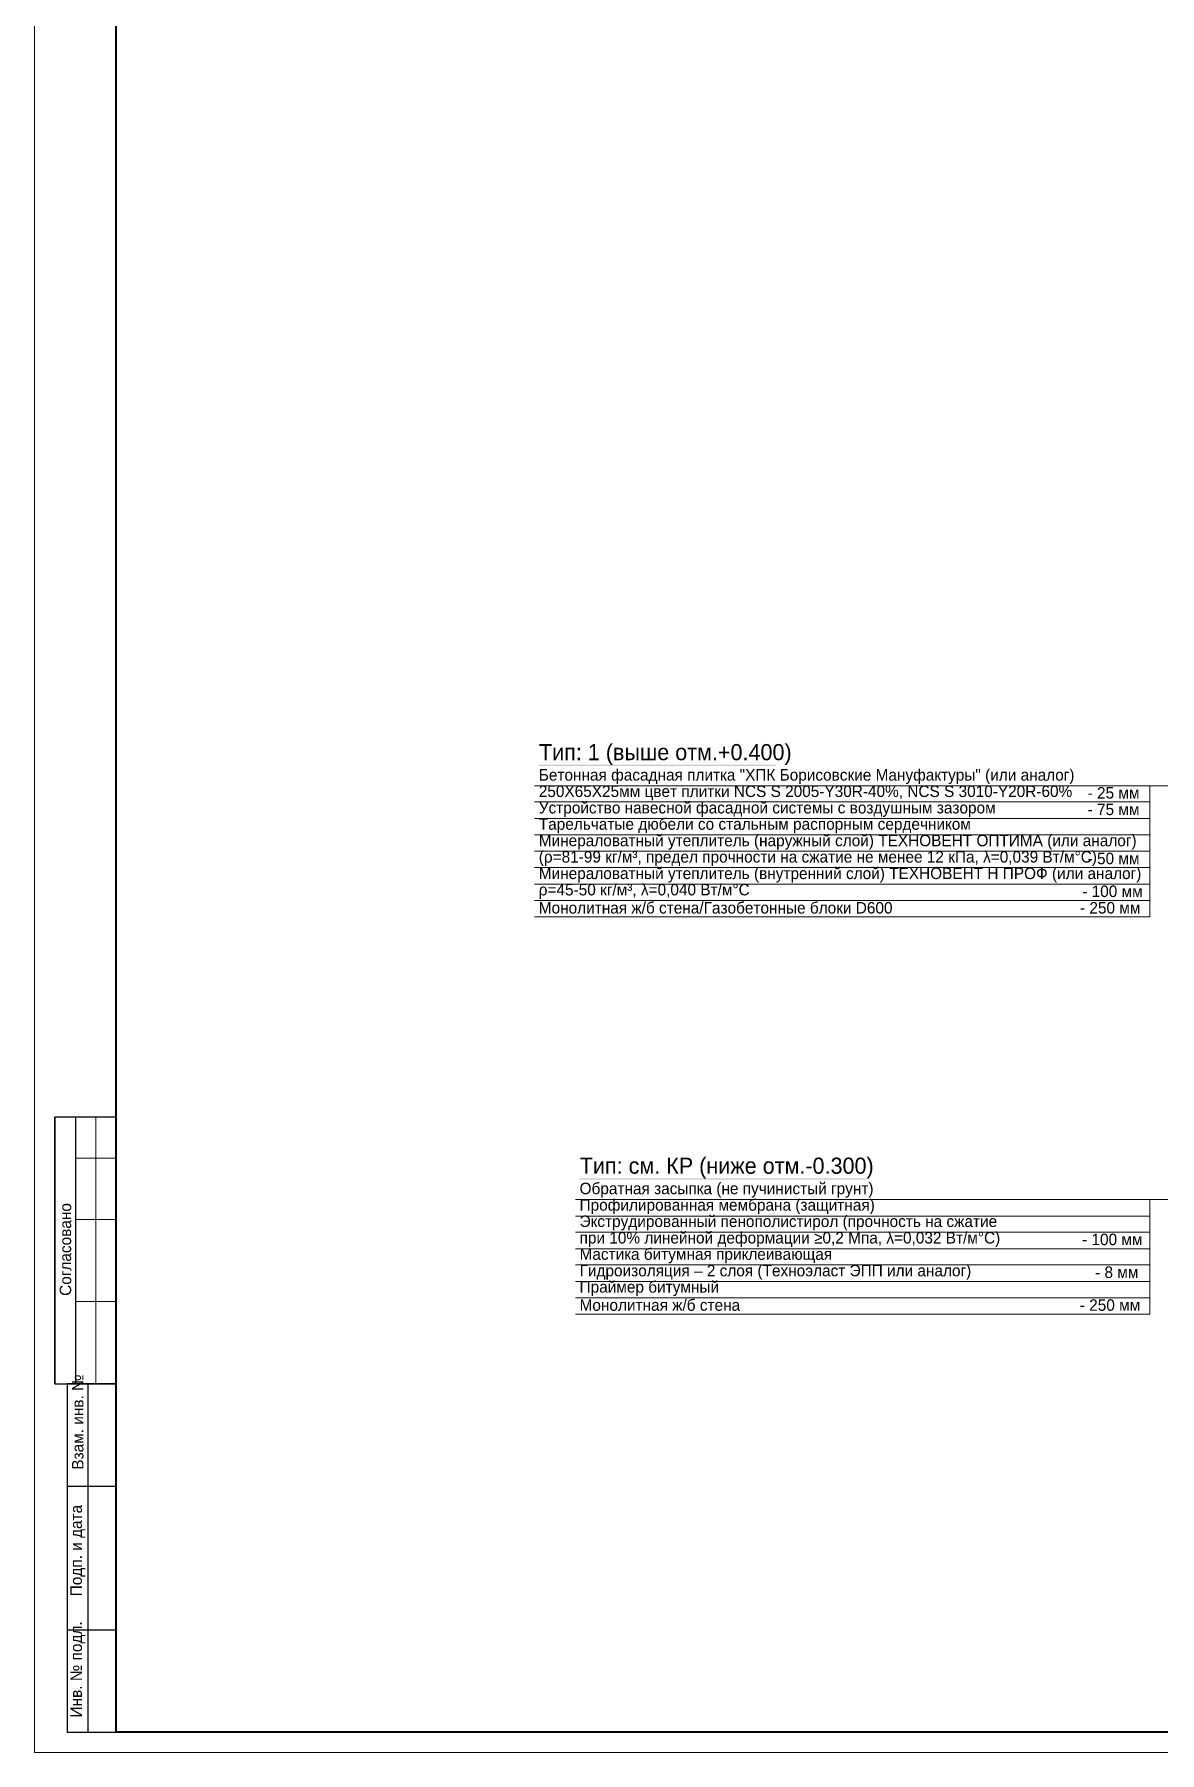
# Model space of a CAD drawing. Header units: millimetres. Extents: x -135211 to 49383, y -8033 to 228499.
# Drawn here: x -133208 to -105773, y -8033 to 33861 of the extents above; entities that cross this region are included whole.
import ezdxf

# ---------------------------------------------------------------- set-up
doc = ezdxf.new("R2010")
doc.units = ezdxf.units.MM
doc.layers.add('PDF _Геометрия', color=7, linetype='Continuous', true_color=0x1d1d1d)
doc.layers.add('PDF _Сплошная заливка', color=7, linetype='Continuous', true_color=0xffffff)
doc.layers.add('PDF _Текст', color=7, linetype='Continuous')

msp = doc.modelspace()

# ---------------------------------------------------------------- linework, layer by layer
at = {"layer": 'PDF _Геометрия', "color": 7, "lineweight": 18}
for points in [[(-133207.6304183057, -8031.695598829233), (-133207.6304183057, 76058.68901655603), (45076.57221265367, 76058.68901655603)], [(-133207.6304183057, -8033.30721817563), (45076.57221265367, -8033.30721817563)]]:
    msp.add_lwpolyline(points, dxfattribs=at)
at = {"layer": 'PDF _Геометрия', "color": 7, "lineweight": 40}
for points in [[(-131209.6230511939, -7531.575406521525), (-131209.6230511939, 75559.18795555216)], [(-131209.583979415, 75559.17686692398), (44580.71092784949, 75559.17686692398), (44580.71092784949, -7533.461401820759), (-131209.583979415, -7533.461401820759)]]:
    msp.add_lwpolyline(points, dxfattribs=at)
at = {"layer": 'PDF _Геометрия', "color": 7, "lineweight": 9}
for points in [[(-121012.1561969748, 12342.52172066125), (-106010.1566688954, 12342.52172066125), (-106010.1566688954, 15542.7225229265), (-103013.1432191549, 15542.7225229265)], [(-121012.1561969748, 15542.7225229265), (-106010.1566688954, 15542.7225229265)], [(-121012.1561969748, 15144.81395756547), (-106010.1566688954, 15144.81395756547)], [(-121012.1561969748, 14742.67232236019), (-106010.1566688954, 14742.67232236019)], [(-121012.1561969748, 14344.76375699916), (-106010.1566688954, 14344.76375699916)], [(-121012.1561969748, 13942.62212179388), (-106010.1566688954, 13942.62212179388)], [(-121012.1561969748, 13544.71355643285), (-106010.1566688954, 13544.71355643285)], [(-121012.1561969748, 13142.57192122757), (-106010.1566688954, 13142.57192122757)], [(-121012.1561969748, 12744.66335586654), (-106010.1566688954, 12744.66335586654)], [(-131709.076720902, 7463.802699768658), (-131709.076720902, 961.6938242477563)], [(-131209.5573228989, 7463.802699768658), (-131209.5573228989, 961.6938242477563)], [(-132208.5695660819, 6463.015939632421), (-131209.5045381178, 6463.015939632421)], [(-120012.7691495381, 2655.083247324691), (-106013.5761034607, 2655.083247324691), (-106013.5761034607, 5457.478925636938)], [(-120012.1336891716, 5454.00151655549), (-106012.2645851312, 5454.00151655549), (-103014.9874802897, 5454.00151655549)], [(-120011.8495532357, 5050.395747324713), (-106011.7161559993, 5050.395747324713)], [(-132208.604629423, 4962.655362709332), (-131209.57457914, 4962.655362709332)], [(-120012.4206565382, 4655.564016555479), (-106012.8969071006, 4655.564016555479)], [(-120012.1520105341, 4251.958247324711), (-106012.351922316, 4251.958247324711)], [(-120012.7280384751, 3857.126516555477), (-106013.5109275948, 3857.126516555477)], [(-120012.4647397824, 3453.520747324711), (-106012.986027157, 3453.520747324711)], [(-132208.571452772, 2962.174593478544), (-131209.5081104164, 2962.174593478544)], [(-120013.037431005, 3058.689016555477), (-106014.1441793485, 3058.689016555477)]]:
    msp.add_lwpolyline(points, dxfattribs=at)
at = {"layer": 'PDF _Геометрия', "color": 7, "lineweight": 30}
for points in [[(-132708.1281766823, 7466.025260066594), (-131209.6214518121, 7466.025260066594)], [(-132708.1110203027, 961.6938242477563), (-132708.1110203027, 7463.802699768658), (-132708.1110203027, 961.6938242477563), (-131209.5573228989, 961.6938242477563), (-132411.7865333361, 961.6938242477563)], [(-132208.5961926199, 7463.802699768658), (-132208.5961926199, 961.6938242477563)], [(-132411.8152084667, 964.3759658597), (-132411.8152084667, -7531.575406521525), (-131209.6230511939, -7531.575406521525)], [(-131908.0787569704, 964.3759658597), (-131908.0787569704, -7531.575406521525)], [(-132411.7599517412, -1538.907137290722), (-131209.4828437726, -1538.907137290722)], [(-132411.761170087, -5039.748483444599), (-131209.4843170973, -5039.748483444599)]]:
    msp.add_lwpolyline(points, dxfattribs=at)
at = {"layer": 'PDF _Сплошная заливка', "color": 7, "lineweight": 0, "transparency": 33554559}
for points in [[(-120910.5625207124, 16054.9239740827), (-120910.5625207124, 16021.05941532857), (-115136.6552531333, 16054.9239740827), (-115136.6552531333, 16021.05941532857)], [(-119915.5316542341, 5970.560879135538), (-112939.3281145565, 5970.560879135538), (-119915.5316542341, 5936.573631940103), (-112939.3281145565, 5936.573631940103)]]:
    msp.add_solid(points, dxfattribs=at)

# ---------------------------------------------------------------- texts
at = {"layer": 'PDF _Текст', "attachment_point": 4, "style": ''}
for s, insert, char_height in [('Тип: 1 (выше отм.+0.400)', (-120905.8342290654, 16301.32481174198), 393.1484823330473), ('Бетонная фасадная плитка "ХПК Борисовские Мануфактуры" (или аналог)', (-120910.0672989097, 15763.72063524363), 280.2619680032936), ('250Х65Х25мм цвет плитки NCS S 2005-Y30R-40%, NCS S 3010-Y20R-60%', (-120910.069452048, 15365.79484477642), 280.2619680032936), ('- 25 мм', (-107528.795236616, 15365.79484477642), 280.2619680032936), ('Устройство навесной фасадной системы с воздушным зазором', (-120910.0683754788, 14963.63598446495), 280.2619680032936), ('- 75 мм', (-107528.795236616, 14963.63598446495), 280.2619680032936), ('Тарельчатые дюбели со стальным распорным сердечником', (-120910.0683754788, 14565.71019399775), 280.2619680032936), ('Минераловатный утеплитель (наружный слой) ТЕХНОВЕНТ ОПТИМА (или аналог)', (-120910.0683754788, 14163.55563996282), 280.2619680032936), ('(ρ=81-99 кг/м³, предел прочности на сжатие не менее 12 кПа, λ=0,039 Вт/м°С)', (-120910.0683754788, 13765.62554321907), 280.2619680032936), ('- 50 мм', (-107528.795236616, 13765.62984949562), 280.2619680032936), ('Минераловатный утеплитель (внутренний слой) ТЕХНОВЕНТ Н ПРОФ (или аналог)', (-120910.0683754788, 13363.4666829076), 280.2619680032936), ('ρ=45-50 кг/м³, λ=0,040 Вт/м°С', (-120910.0672989097, 12965.5408924404), 280.2619680032936), ('- 100 мм', (-107660.0247080648, 12965.54519871694), 280.2619680032936), ('Монолитная ж/б стена/Газобетонные блоки D600', (-120910.0672989097, 12563.38203212893), 280.2619680032936), ('- 250 мм', (-107715.0567691786, 12563.38633840547), 280.2619680032936), ('Тип: см. КР (ниже отм.-0.300)', (-119911.0219060357, 6217.743346428076), 393.1484823330473), ('Обратная засыпка (не пучинистый грунт)', (-119915.2560524491, 5680.143476206266), 280.2619680032936), ('Профилированная мембрана (защитная)', (-119915.2560524491, 5277.984615894798), 280.2619680032936), ('Экструдированный пенополистирол (прочность на сжатие', (-119915.2560524491, 4880.058825427593), 280.2619680032936), ('при 10% линейной деформации ≥0,2 Мпа, λ=0,032 Вт/м°С)', (-119915.2560524491, 4477.899965116124), 280.2619680032936), ('- 100 мм', (-107664.2577779091, 4477.899965116124), 280.2619680032936), ('Мастика битумная приклеивающая', (-119915.2560524491, 4079.978480925462), 280.2619680032936), ('Гидроизоляция – 2 слоя (Техноэласт ЭПП или аналог)', (-119915.2560524491, 3677.821773752265), 280.2619680032936), ('- 8 мм', (-107346.7646207595, 3677.821773752265), 280.2619680032936), ('Праймер битумный', (-119915.2560524491, 3279.898136423334), 280.2619680032936), ('Монолитная ж/б стена', (-119915.2560524491, 2877.743582388407), 280.2619680032936), ('- 250 мм', (-107719.2919921611, 2877.743582388407), 280.2619680032936)]:
    msp.add_mtext(s, dxfattribs=dict(at, insert=insert, char_height=char_height))
at = {"layer": 'PDF _Текст', "char_height": 280.2619680032936, "attachment_point": 4, "rotation": 90, "style": ''}
for s, insert in [('Согласовано', (-132448.9543845044, 3103.026439868351)), ('Взам. инв. №', (-132148.3940450164, -1134.444419027387)), ('Подп. и дата', (-132148.3940450164, -4220.477217517266)), ('Инв. № подл.', (-132148.3940450164, -7175.280544558338))]:
    msp.add_mtext(s, dxfattribs=dict(at, insert=insert))

doc.saveas('drawing.dxf')
